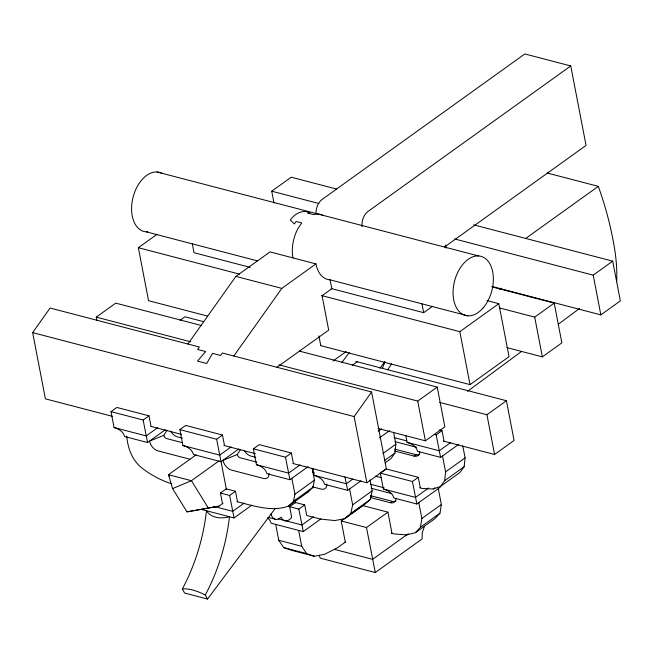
<?xml version="1.0" encoding="UTF-8"?>
<svg xmlns="http://www.w3.org/2000/svg" width="653" height="653" viewBox="0 0 653 653"><rect width="100%" height="100%" fill="white"/><g stroke="black" fill="none" stroke-linecap="round" stroke-linejoin="round"><path stroke-width="0.98" d="M385.148 462.83L390.829 458.749L394.967 453.035L395.881 444.22L393.588 432.302M419.683 487.742L422.63 488.509L433.192 488.999L440.538 486.395L444.669 480.681L445.591 471.866L442.53 455.974M440.538 486.395L460.039 472.405L464.169 466.691L465.091 457.867L462.789 445.95M391.376 533.175L394.298 533.942L406.705 534.913L415.43 532.668L420.483 527.191L421.862 518.498L418.802 502.606M415.43 532.668L434.922 518.678L439.975 513.201L441.355 504.508L438.294 488.607M236.941 501.692C253.544 505.724 271.624 512.23 288.504 506.099L293.401 501.341L294.927 494.199L291.867 478.306M288.504 506.099L307.996 492.109L312.893 487.35L314.428 480.2L312.134 468.283M268.342 517.478L276.513 519.421A10.954 6.897 -75.4 0 0 281.059 517.135A10.954 6.897 -75.4 0 0 284.324 520.678L285.777 520.947A10.954 6.897 -75.4 0 0 291.695 517.298L289.654 506.695L295.499 502.5L304.69 504.9L306.73 515.495L320.501 519.094L334.744 520.547L344.849 518.662L350.816 513.421L352.653 504.851L349.592 488.95M344.849 518.662L364.341 504.663L370.316 499.431L372.153 490.852L370.047 479.931M382.438 368.194L385.001 361.86M424.515 526.277L422.23 532.644L422.091 538.945L375.295 572.526L320.182 558.135L319.211 555.156M190.064 459.263L157.92 450.872A9.166 5.673 54.3 0 1 149.496 441.126L163.838 435.322L166.931 430.409M269.044 473.319A9.166 5.673 54.3 0 1 263.551 478.453L231.399 470.062A9.166 5.673 54.3 0 1 222.983 460.316L237.325 454.512L240.418 449.599M387.768 369.671L391.612 363.827M112.463 416.353L45.4 398.844L32.65 332.622L50.11 308.028L199.369 347.012L197.622 349.469L205.654 351.567L197.524 361.101L206.707 363.501L212.543 353.363L220.583 355.469L222.33 353.004L371.59 391.988L386.38 468.805L366.88 482.796L292.919 463.483M187.884 344.009L235.888 276.39L270.016 251.903L315.938 263.894A30.552 19.239 -75.4 0 0 330.108 279.843L331.806 288.691L322.06 295.687L328.688 330.124L276.546 367.549M233.807 356.007L281.818 288.381L315.938 263.894M366.88 482.796L354.13 416.573L371.59 391.988M341.764 362.619L349.273 352.563M207.572 599.046L205.279 595.022A140.77 88.653 -75.4 0 0 229.448 516.743C221.563 518.98 211.278 518.368 206.487 510.744A140.77 88.653 -75.4 0 1 182.318 589.03L184.611 593.046L207.572 599.046L275.321 508.328M379.883 368.3L384.756 361.77M467.524 391.318L521.527 351.453M558.356 324.206L579.464 308.518M207.605 316.109L148.558 300.69L138.354 247.716L157.038 234.305M96.815 320.109L96.244 317.129L115.744 303.139L201.361 325.496M274.015 203.116L271.721 191.198L291.222 177.2L336.581 189.052M180.073 320.288L184.946 316.787L203.646 321.668M444.611 246.924L586.059 145.415L570.755 65.945L367.982 211.474A12.219 7.697 -75.4 0 0 362.072 226.722M165.299 429.788L147.554 442.522L124.584 436.522C123.376 431.657 118.601 428.776 114.055 427.527L110.994 411.635L116.846 407.439L148.99 415.83L151.031 426.425M110.994 411.635L143.146 420.034L148.99 415.83M157.7 427.674L146.207 435.926L114.055 427.527M238.778 448.97L221.032 461.712L193.476 454.512C192.268 449.648 187.493 446.766 182.946 445.517L179.885 429.625L185.73 425.43L222.469 435.02L224.51 445.615M179.885 429.625L216.625 439.224L222.469 435.02M196.096 454.88L168.474 474.707L172.604 488.583L186.978 511.862L218.975 506.165L223 503.275M332.989 361.027L346.204 351.543M231.178 446.864L219.686 455.117L182.946 445.517M525.6 238.525L598.303 186.35A284.169 175.861 54.3 0 1 613.608 243.177A175.681 108.724 54.3 0 1 616.669 281.712M331.153 288.52L423.658 312.673L432.596 306.265M219.057 460.879L191.435 480.706L172.604 488.583M352.294 365.264L357.167 361.762M308.118 466.642L289.924 479.702L266.955 473.703C265.747 468.838 260.971 465.956 256.425 464.707L253.364 448.815L259.217 444.62L291.36 453.011L293.401 463.606M499.806 289.41L501.463 288.218M222.485 503.643L220.445 493.048L226.297 488.852L235.48 491.252L237.521 501.847M220.445 493.048L229.636 495.447L235.48 491.252M321.39 295.515L459.834 331.667L498.827 303.678L509.03 356.66L470.038 384.641L320.452 345.584M253.364 448.815L285.508 457.206L291.36 453.011M244.189 503.096L232.697 511.34L213.996 506.459M300.07 464.854L288.569 473.107L256.425 464.707M201.891 509.544L234.043 517.943L251.789 505.202M278.962 364.847L417.724 401.081L437.224 387.09L444.873 426.825L425.372 440.816L378.038 428.458M499.284 307.873L534.709 317.129L554.209 303.131L561.858 342.866L542.357 356.865L506.932 347.608M454.741 238.99L593.202 275.15L612.702 261.151L620.35 300.886L600.85 314.885L491.856 286.422M378.234 431.233L381.523 428.874M294.927 494.199L314.428 480.2M379.442 437.926L389.572 430.662M293.401 501.341L312.893 487.35M289.654 506.695L298.837 509.095L304.69 504.9M382.887 453.549L395.881 444.22M352.865 479.041L346.294 483.759L314.15 475.36L312.811 468.405M384.405 460.618L394.967 453.035M314.15 475.36C318.697 476.608 323.472 479.49 324.68 484.355L347.641 490.354L360.97 480.788M313.391 516.743L301.898 524.996L278.276 518.825M440.244 487.211L416.851 504.002L393.881 498.002C392.673 493.137 387.898 490.256 383.352 489.007L380.291 473.115L386.143 468.919L418.287 477.31L420.328 487.905M434.221 434.367L436.171 434.874L442.024 430.678L444.064 441.273M267.616 517.747L269.86 520.294L271.093 523.192L303.245 531.591L320.99 518.849M394.526 450.978L414.206 456.12L416.157 454.725A9.166 5.673 54.3 0 0 419.724 454.382M352.653 504.851L372.153 490.852M370.463 496.892L371.761 495.962L392.429 501.357A9.166 5.673 54.3 0 0 395.996 501.014M439.689 402.395L486.926 414.737L506.426 400.738L514.074 440.473L494.582 454.472L443.297 441.077M350.816 513.421L370.316 499.431M345.298 542.137L341.217 520.947L350.294 514.433M351.943 513.25L362.668 505.553L387.923 512.148L392.004 533.346M450.725 442.522L439.232 450.774L407.088 442.375L405.75 435.42M407.088 442.375C411.635 443.624 416.41 446.505 417.618 451.37L440.579 457.369L458.781 444.309M380.291 473.115L412.443 481.514L418.287 477.31M370.798 497.619L390.478 502.753L392.429 501.357M345.568 541.949L337.503 547.736L324.565 554.307L314.289 556.258L291.32 550.259L283.704 547.581L278.749 540.284L275.688 524.392M341.217 520.947L366.48 527.542L387.923 512.148M445.591 471.866L465.091 457.867M428.637 487.979L415.504 497.406L383.352 489.007M444.669 480.681L464.169 466.691M433.192 488.999L434.816 487.84M421.862 518.498L441.355 504.508M407.08 534.587L372.602 559.335L334.385 549.353M406.705 534.913L408.329 533.754M420.483 527.191L439.975 513.201M306.159 492.64L307.996 492.109M186.978 511.862L218.975 506.165M161.911 173.306A30.552 19.239 -75.4 0 0 133.155 196.904A30.552 19.239 -75.4 0 0 146.403 231.872L147.839 231.668M570.755 65.945L524.824 53.954L322.051 199.483A12.219 7.697 -75.4 0 0 316.036 212.739M547.124 172.988L598.303 186.35M473.654 224.844L612.702 261.151M271.721 191.198L318.852 203.507M157.063 171.992L478.543 255.943M492.207 286.945L554.209 303.131M487.048 300.6L498.827 303.678M146.403 231.872L257.364 260.849M329.422 279.664L467.883 315.823M250.123 267.355L194.031 252.711L192.325 243.863M138.354 247.716L239.488 274.121M235.888 276.39L281.818 288.381M355.852 361.419L506.426 400.738M299.441 351.11L437.224 387.09M96.244 317.129L190.717 341.805M439.102 429.919L442.024 430.678M32.65 332.622L354.13 416.573M394.061 437.592L406.803 440.914M394.943 441.632L416.598 447.289M394.51 449.068L416.157 454.725M375.483 476.2L381.376 477.735M150.916 426.401L181.493 434.384M223.889 445.46L255.454 453.696M370.455 484.257L384.119 487.824M182.285 438.147L177.42 436.873A9.166 5.673 54.3 0 1 170.531 431.078M255.772 457.337L250.899 456.063A9.166 5.673 54.3 0 1 244.01 450.268M312.289 472.184L314.256 472.699M371.214 488.273L391.882 493.668M182.236 442.644L166.646 438.571A3.053 1.894 54.3 0 1 163.838 435.322M256.686 462.087L240.133 457.761A3.053 1.894 54.3 0 1 237.325 454.512M312.412 486.795L321.268 489.105A9.166 5.673 54.3 0 0 326.769 483.971M278.749 540.284L301.71 546.283L306.665 553.581L314.289 556.258M283.704 547.581L306.665 553.581M171.845 483.897C160.891 480.33 150.59 474.853 141.538 467.728C131.988 459.867 127.784 448.129 126.731 436.122M208.209 507.863L191.435 480.706L168.474 474.707L169.527 476.404M593.202 275.15L600.85 314.885M534.709 317.129L542.357 356.865M486.926 414.737L494.582 454.472M445.664 245.112L446.236 248.091M459.834 331.667L470.038 384.641M421.952 303.825L423.658 312.673M436.171 434.874L440.579 457.369M417.724 401.081L425.372 440.816M412.443 481.514L416.851 504.002M366.48 527.542L375.295 572.526M318.901 335.903L320.778 345.666M344.955 476.804L347.641 490.354M298.837 509.095L303.245 531.591M295.034 500.092L295.597 502.981M285.508 457.206L289.924 479.702M298.65 530.391L301.71 546.283M229.636 495.447L234.043 517.943M221.065 461.679L226.371 489.228M216.625 439.224L221.032 461.712M143.146 420.034L147.554 442.522M292.977 257.902A30.552 19.239 -75.4 0 1 298.307 227.962L301.784 222.967L296.046 221.473L294.307 223.971L290.299 219.971C294.781 213.882 302.241 209.156 309.897 212.772L307.743 213.074L313.481 214.576L317.807 213.972A30.552 19.239 -75.4 0 1 322.655 215.286M182.318 589.03A39.719 16.725 36.8 0 1 205.279 595.022M275.035 519.225A10.954 6.897 -75.4 0 1 271.085 513.993M419.732 451.492A9.166 5.673 54.3 0 1 414.206 456.12M396.004 498.125A9.166 5.673 54.3 0 1 390.478 502.753M371.761 495.962A9.166 5.673 54.3 0 1 370.39 495.456M483.187 307.849A30.552 19.239 -75.4 0 0 483.391 257.258A30.552 19.239 -75.4 0 0 453.06 292.544A30.552 19.239 -75.4 0 0 483.187 307.849"/></g></svg>
